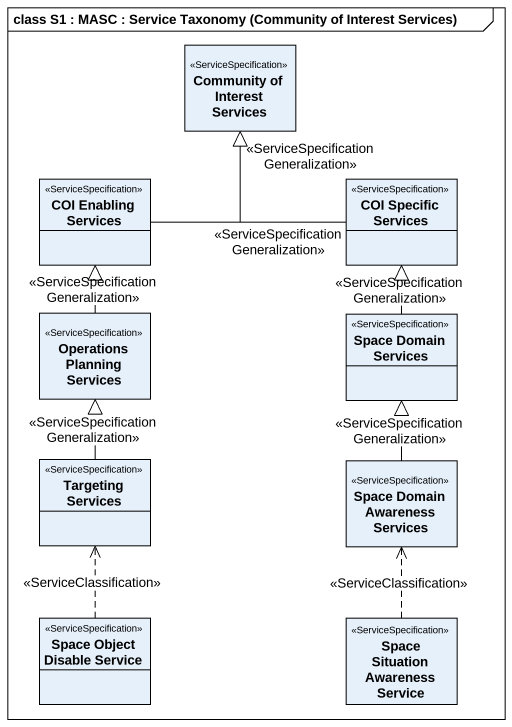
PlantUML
@startuml
mainframe class S1 : MASC : Service Taxonomy (Community of Interest Services)
hide circle
hide empty members
class "Community of Interest Services" as Community_of_Interest <<ServiceSpecification>>
class "COI Enabling Services" as COI_Enabling_Services <<ServiceSpecification>>
class "COI Specific Services" as COI_Specific_Services <<ServiceSpecification>>
class "Operations Planning Services" as Operations_Planning_Services <<ServiceSpecification>>
class "Space Domain Services" as Space_Domain_Services <<ServiceSpecification>>
class "Targeting Services" as Targeting_Services <<ServiceSpecification>>
class "Space Domain Awareness Services" as Space_Domain_Awareness <<ServiceSpecification>>
class "Space Object Disable Service" as Space_Object_Disable_Service <<ServiceSpecification>>
class "Space Situation Awareness Service" as Space_Situation_Awareness <<ServiceSpecification>>
COI_Enabling_Services -up-|> Community_of_Interest : <<ServiceSpecificationGeneralization>>
COI_Specific_Services -up-|> Community_of_Interest : <<ServiceSpecificationGeneralization>>
Operations_Planning_Services -up-|> COI_Enabling_Services : <<ServiceSpecificationGeneralization>>
Space_Domain_Services -up-|> COI_Specific_Services : <<ServiceSpecificationGeneralization>>
Targeting_Services -up-|> Operations_Planning_Services : <<ServiceSpecificationGeneralization>>
Space_Domain_Awareness -up-|> Space_Domain_Services : <<ServiceSpecificationGeneralization>>
Space_Object_Disable_Service .up.> Targeting_Services : <<ServiceClassification>>
Space_Situation_Awareness .up.> Space_Domain_Awareness : <<ServiceClassification>>
@enduml
